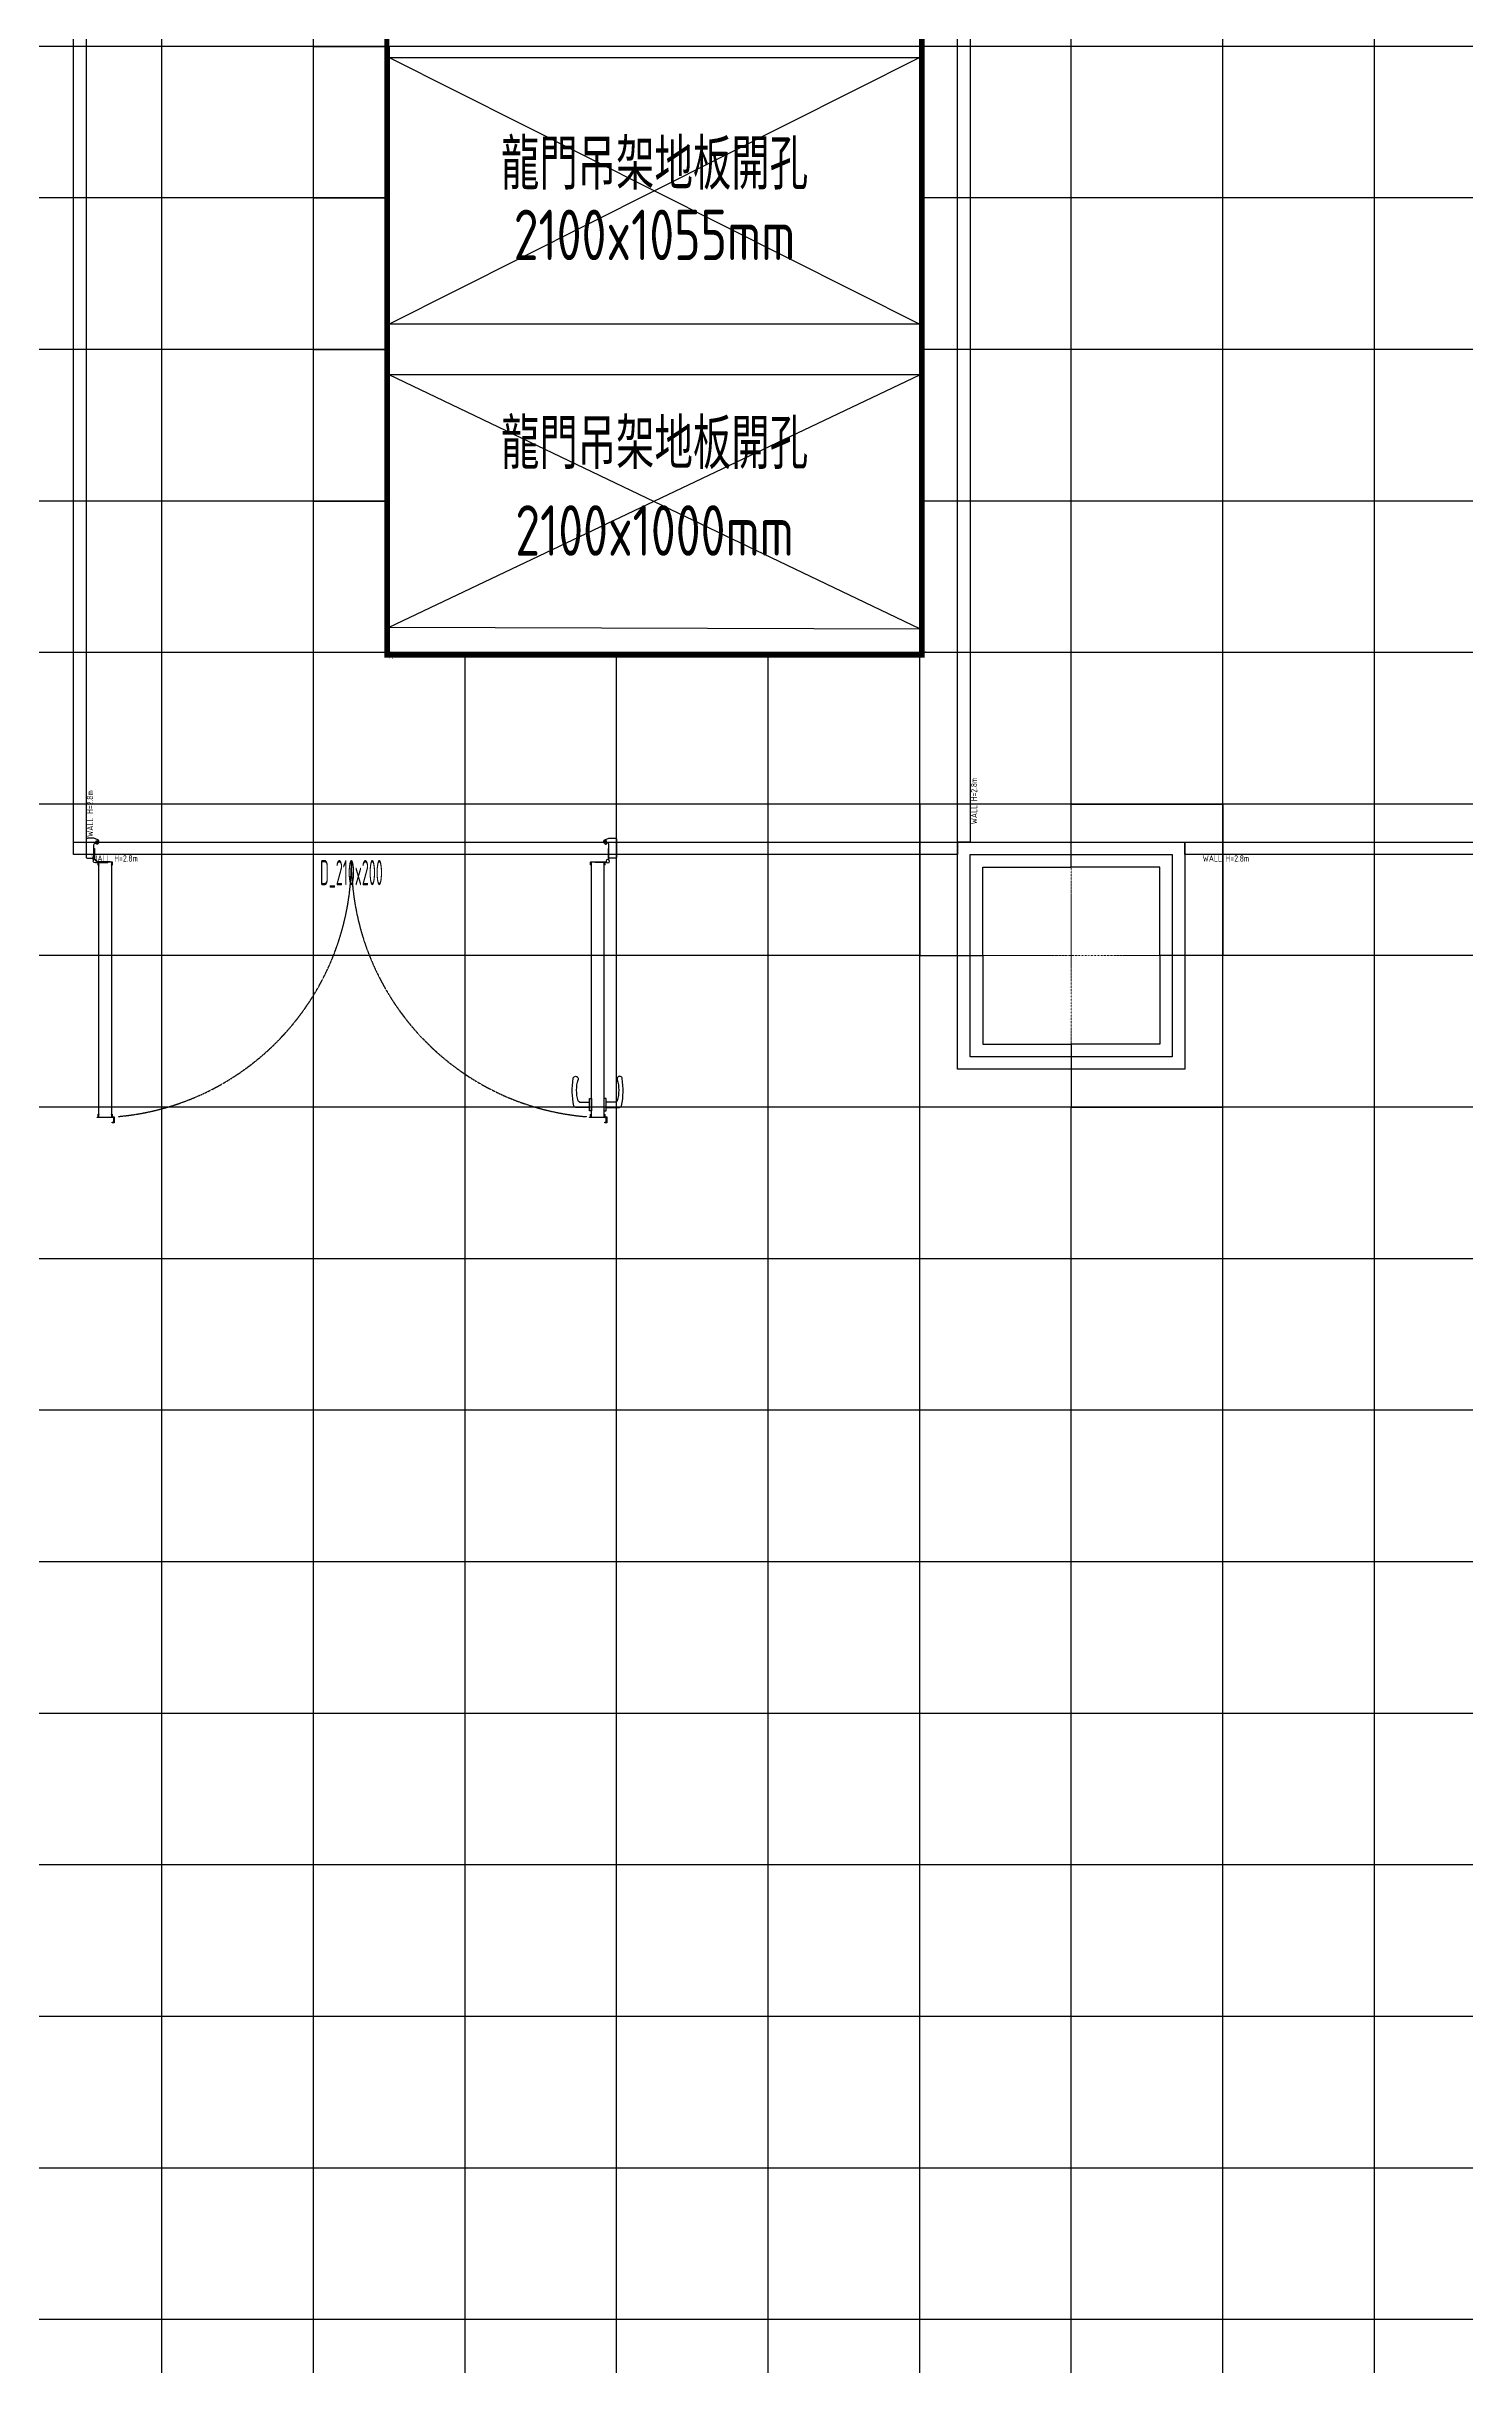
# Model space of a CAD drawing. Extents: x -32000 to 290600, y -96057 to 131250.
# Drawn here: x 197542 to 203161, y 69418 to 78600 of the extents above; entities that cross this region are included whole.
import ezdxf
from ezdxf.enums import TextEntityAlignment as Align

# ---------------------------------------------------------------- set-up
doc = ezdxf.new("R2010")
doc.units = 0
doc.linetypes.add('H12PL3$0$JJP_三點線', pattern=[0.9, 0.3, -0.15, 0, -0.15, 0, -0.15, 0, -0.15])
doc.linetypes.add('XFDP30$0$HIDDEN', pattern=[0.3, 0.2, -0.1])
for name, color, linetype in [('H12PL3$0$S-COL', 252, 'Continuous'), ('H12PL3$0$S-GRID', 252, 'Continuous'), ('XFDP30$0$A-Door (50K)', 9, 'Continuous'), ('XFDP30$0$A-Floor Opening', 9, 'Continuous'), ('XFDP30$0$A-W-P1S (50K)', 9, 'Continuous'), ('XFDP30$0$A-W-P2D_H-2.8m (50K)', 9, 'Continuous'), ('XFDR30-50K$0$A-R-Plan', 9, 'Continuous'), ('XFDR30-50K$0$A-R-Plan (50K_Abnormal)', 9, 'Continuous'), ('XFDR30-50K$0$A-Safety', 9, 'XFDR30-50K$0$FENCELINE-1')]:
    doc.layers.add(name, color=color, linetype=linetype)
doc.styles.add('XFDP30$0$AA-TXT', font='isocp.shx', dxfattribs={"width": 0.8, "bigfont": 'china.shx'})
doc.styles.add('XFDR30-50K$0$AA-TXT', font='isocp.shx', dxfattribs={"bigfont": 'chineset.shx'})
doc.linetypes.add('XFDR30-50K$0$FENCELINE-1', pattern='A,0.25,-0.1,[133,ltypeshp.shx,S=0.1,R=0,X=-0.1,Y=0],-0.1,0.19', length=0.64)

# ---------------------------------------------------------------- blocks, each defined once
blk = doc.blocks.new('*U188')
blk.add_lwpolyline([(0, 0), (0, 3.775), (0.05, 3.775), (0.05, 0)], close=True)
at = {"color": 15, "style": 'XFDP30$0$AA-TXT', "width": 0.8}
for tag, p in [('編號', (0.035, 0.07)), ('高度', (0.065, 0.07))]:
    blk.add_attdef(tag, text='', height=0.025, rotation=90, dxfattribs=at).set_placement(p, align=Align.MIDDLE_LEFT)
blk = doc.blocks.new('*U187')
blk.add_lwpolyline([(0, 0), (0, 3.5), (0.05, 3.5), (0.05, 0)], close=True)
at = {"color": 15, "style": 'XFDP30$0$AA-TXT', "width": 0.8}
for tag, p in [('編號', (0.035, 0.07)), ('高度', (0.065, 0.07))]:
    blk.add_attdef(tag, text='', height=0.025, rotation=90, dxfattribs=at).set_placement(p, align=Align.MIDDLE_LEFT)
blk = doc.blocks.new('XFDP30$0$Door-D210')
for p, q in [((10, 104), (10.8, 104)), ((10, 99.1), (10, 104)), ((10.8, 104), (10.8, 99.1)), ((10.8, 102.65), (14.8, 102.65)), ((14.8, 102.65), (16.19, 102.59)), ((10.8, 99.1), (10, 99.1)), ((14.76, 100.45), (10.8, 100.45))]:
    blk.add_line(p, q)
for points in [[(4.2, 102.65), (0.2, 102.65), (-1.19, 102.59, 0.327495), (-1.98, 101.91, 0.089847), (-2.2, 91.17, 1.144881), (-0.27, 91.61, -0.137079), (-0.27, 99.93, -0.349357), (0.24, 100.45), (4.2, 100.45)], [(4.11, 106.6), (4.11, 108.43), (4.11, 106.6), (10.71, 106.6), (10.71, 106.45), (10.28, 106.45), (10.28, 105.38, -0.414214), (10.15, 105.26), (10.03, 105.26), (10.03, 105.38), (10.13, 105.38), (10.13, 106.36), (10, 106.36), (10, 5.54), (10.13, 5.54), (10.13, 6.52), (10.03, 6.52), (10.03, 6.64), (10.15, 6.64, -0.414214), (10.28, 6.52), (10.28, 5.42, -0.414214), (10.15, 5.3), (4.85, 5.3, -0.414214), (4.73, 5.42), (4.73, 6.52, -0.414214), (4.85, 6.64), (4.97, 6.64), (4.97, 6.52), (4.87, 6.52), (4.87, 5.54), (5, 5.54), (5, 106.36), (4.87, 106.36), (4.87, 105.38), (4.97, 105.38), (4.97, 105.26), (4.85, 105.26, -0.414214), (4.73, 105.38), (4.73, 106.36), (3.93, 106.36, -0.414214), (3.87, 106.42), (3.87, 108.61, -0.414214), (3.93, 108.67), (4.72, 108.67), (4.72, 108.43), (4.11, 108.43)], [(199.11, 106.6), (199.11, 108.43), (199.11, 106.6), (205.71, 106.6), (205.71, 106.45), (205.27, 106.45), (205.27, 105.38, -0.414214), (205.15, 105.26), (205.03, 105.26), (205.03, 105.38), (205.13, 105.38), (205.13, 106.36), (205, 106.36), (205, 5.54), (205.13, 5.54), (205.13, 6.52), (205.03, 6.52), (205.03, 6.64), (205.15, 6.64, -0.414214), (205.27, 6.52), (205.27, 5.42, -0.414214), (205.15, 5.3), (199.85, 5.3, -0.414214), (199.72, 5.42), (199.72, 6.52, -0.414214), (199.85, 6.64), (199.97, 6.64), (199.97, 6.52), (199.87, 6.52), (199.87, 5.54), (200, 5.54), (200, 106.36), (199.87, 106.36), (199.87, 105.38), (199.97, 105.38), (199.97, 105.26), (199.85, 105.26, -0.414214), (199.72, 105.38), (199.72, 106.36), (198.93, 106.36, -0.414214), (198.87, 106.42), (198.87, 108.61, -0.414214), (198.93, 108.67), (199.72, 108.67), (199.72, 108.43), (199.11, 108.43)], [(4.73, -2.07, 0.306748), (4.46, -1.68), (4.14, -1.68, 0.306748), (3.87, -2.07), (3.98, -2.07, -0.414214), (4.09, -2.18), (4.09, -2.2), (3.96, -2.2), (3.96, -2.93), (4.63, -2.93), (4.63, -2.2), (4.51, -2.2), (4.51, -2.18, -0.414214), (4.62, -2.07), (4.73, -2.07), (4.8, -2.07, -0.414214), (5, -2.27), (5, -2.94, -0.320245), (4.66, -3.41), (3.05, -3.96), (0.6, -3.96, -0.414214), (0, -3.37), (0, 3.37, -0.414214), (0.6, 3.96), (3.05, 3.96), (3.05, 0), (3.05, -1.41, 0.414214), (3.71, -2.07), (3.86, -2.07)], [(205.27, -2.07, -0.306748), (205.54, -1.68), (205.86, -1.68, -0.306748), (206.13, -2.07), (206.02, -2.07, 0.414214), (205.91, -2.18), (205.91, -2.2), (206.04, -2.2), (206.04, -2.93), (205.37, -2.93), (205.37, -2.2), (205.49, -2.2), (205.49, -2.18, 0.414214), (205.38, -2.07), (205.27, -2.07), (205.2, -2.07, 0.414214), (205, -2.27), (205, -2.94, 0.320245), (205.34, -3.41), (206.95, -3.96), (209.4, -3.96, 0.414214), (210, -3.37), (210, 3.37, 0.414214), (209.4, 3.96), (206.95, 3.96), (206.95, 0), (206.95, -1.41, -0.414214), (206.29, -2.07), (206.14, -2.07)]]:
    blk.add_lwpolyline(points, format="xyb")
blk.add_lwpolyline([(5, 99.1), (5, 104), (4.2, 104), (4.2, 99.1)], close=True)
at = {"ltscale": 500}
for points in [[(3.3, 0.06), (3.3, 4.56), (3.05, 4.56), (3.05, 0.06)], [(8.53, 5.3), (4.03, 5.3), (4.03, 5.55), (8.53, 5.55)], [(201.47, 5.3), (205.97, 5.3), (205.97, 5.55), (201.47, 5.55)], [(206.7, 0.06), (206.7, 4.56), (206.95, 4.56), (206.95, 0.06)]]:
    blk.add_lwpolyline(points, close=True, dxfattribs=at)
at = {"linetype": 'XFDP30$0$HIDDEN', "ltscale": 0.1}
for centre, start, end in [((3.5, 5.1), 0, 85.2787), ((206.5, 5.1), 95.14529, 180)]:
    blk.add_arc(centre, 101.5, start, end, dxfattribs=at)
at = {"extrusion": (0, 0, -1)}
for centre, major_axis, start_param, end_param in [((16.12, 101.71), (-0.624, 0.624), 0.866962, 2.13291), ((-12.54, 95.92), (21.29, 21.29), 0.585307, 0.943734), ((14.69, 99.86), (-0.417, 0.417), 0.901482, 2.245889), ((0.39, 95.78), (10.93, 10.93), 0.51383, 1.058752), ((16.21, 91.26), (0.707, 0.707), 0.872811, 4.284184)]:
    blk.add_ellipse(centre, major_axis=major_axis, ratio=1, start_param=start_param, end_param=end_param, dxfattribs=at)
at = {"ltscale": 500, "extrusion": (0, 0, -1)}
blk.add_ellipse((3.5, 5.1), major_axis=(0.495, 0.495), ratio=1, start_param=3.926991, end_param=10.210176, dxfattribs=at)
at = {"ltscale": 500}
blk.add_ellipse((206.5, 5.1), major_axis=(-0.495, 0.495), ratio=1, start_param=3.926991, end_param=10.210176, dxfattribs=at)
at = {"color": 9, "style": 'XFDP30$0$AA-TXT', "width": 0.45}
blk.add_attdef('210X000', text='', height=10, dxfattribs=at).set_placement((105, 10.1), align=Align.MIDDLE)
blk = doc.blocks.new('*U189')
blk.add_lwpolyline([(0, 0), (0, 3.725), (0.05, 3.725), (0.05, 0)], close=True)
at = {"color": 15, "style": 'XFDP30$0$AA-TXT', "width": 0.8}
for tag, p in [('編號', (0.035, 0.07)), ('高度', (0.065, 0.07))]:
    blk.add_attdef(tag, text='', height=0.025, rotation=90, dxfattribs=at).set_placement(p, align=Align.MIDDLE_LEFT)
blk = doc.blocks.new('*U184')
blk.add_lwpolyline([(0, 0), (0, 7.5), (0.05, 7.5), (0.05, 0)], close=True)
at = {"color": 15, "style": 'XFDP30$0$AA-TXT', "width": 0.8}
for tag, p in [('編號', (0.035, 0.07)), ('高度', (0.065, 0.07))]:
    blk.add_attdef(tag, text='', height=0.025, rotation=90, dxfattribs=at).set_placement(p, align=Align.MIDDLE_LEFT)
blk = doc.blocks.new('XFDP30')
at = {"layer": 'XFDP30$0$A-Floor Opening'}
for p, q in [((201000, 78555.6), (198900, 77500)), ((198900, 78555.6), (201000, 77500)), ((201000, 76294.4, 0), (198900, 77300)), ((198900, 76300), (201000, 77300))]:
    blk.add_line(p, q, dxfattribs=at)
for points in [[(198900, 78555.6), (201000, 78555.6), (201000, 77500), (198900, 77500)], [(198900, 76300), (201000, 76294.4), (201000, 77300), (198900, 77300)]]:
    blk.add_lwpolyline(points, close=True, dxfattribs=at)
at = {"layer": 'XFDP30$0$A-W-P1S (50K)'}
for points in [[(201150, 75450), (202050, 75450), (202050, 74550), (201150, 74550)], [(201200, 75400), (202000, 75400), (202000, 74600), (201200, 74600)]]:
    blk.add_lwpolyline(points, close=True, dxfattribs=at)
at = {"layer": 'XFDP30$0$A-Door (50K)'}
ref = blk.add_blockref('XFDP30$0$Door-D210', (199800, 75425), dxfattribs=dict(at, xscale=10, yscale=10, zscale=10, rotation=180))
ref.add_attrib('210X000', 'D_210x200', dxfattribs={"layer": '0', "color": 9, "height": 100, "rotation": 180, "style": 'XFDP30$0$AA-TXT', "text_generation_flag": 6, "width": 0.45}).set_placement((198750, 75324), align=Align.MIDDLE)
at = {"layer": 'XFDP30$0$A-W-P2D_H-2.8m (50K)'}
ref = blk.add_blockref('*U188', (197650, 75400), dxfattribs=dict(at, xscale=1000, yscale=1000, zscale=1000))
ref.add_attrib('高度', 'WALL H=2.8m', dxfattribs={"layer": '0', "color": 15, "height": 25, "rotation": 90, "style": 'XFDP30$0$AA-TXT', "width": 0.8}).set_placement((197715, 75470), align=Align.MIDDLE_LEFT)
ref = blk.add_blockref('*U189', (201150, 75450), dxfattribs=dict(at, xscale=1000, yscale=1000, zscale=1000))
ref.add_attrib('高度', 'WALL H=2.8m', dxfattribs={"layer": '0', "color": 15, "height": 25, "rotation": 90, "style": 'XFDP30$0$AA-TXT', "width": 0.8}).set_placement((201215, 75520), align=Align.MIDDLE_LEFT)
ref = blk.add_blockref('*U187', (197650, 75450), dxfattribs=dict(at, xscale=1000, yscale=1000, zscale=1000, rotation=270))
ref.add_attrib('高度', 'WALL H=2.8m', dxfattribs={"layer": '0', "color": 15, "height": 25, "style": 'XFDP30$0$AA-TXT', "width": 0.8}).set_placement((197720, 75385), align=Align.MIDDLE_LEFT)
ref = blk.add_blockref('*U184', (202050, 75450), dxfattribs=dict(at, xscale=1000, yscale=1000, zscale=1000, rotation=270))
ref.add_attrib('高度', 'WALL H=2.8m', dxfattribs={"layer": '0', "color": 15, "height": 25, "style": 'XFDP30$0$AA-TXT', "width": 0.8}).set_placement((202120, 75385), align=Align.MIDDLE_LEFT)
at = {"layer": 'XFDP30$0$A-Floor Opening', "style": 'XFDP30$0$AA-TXT', "width": 0.8}
for s, p in [('龍門吊架地板開孔', (199950, 78133)), ('2100x1055mm', (199950, 77853.7)), ('龍門吊架地板開孔', (199950, 77026.6)), ('2100x1000mm', (199950, 76683.3))]:
    blk.add_text(s, height=200, dxfattribs=at).set_placement(p, align=Align.MIDDLE_CENTER)
blk = doc.blocks.new('H12PL3')
at = {"layer": 'H12PL3$0$S-COL', "lineweight": 0, "flags": 128}
blk.add_lwpolyline([(201250, 74650), (201950, 74650), (201950, 75350), (201250, 75350)], close=True, dxfattribs=at)
at = {"layer": 'H12PL3$0$S-GRID', "linetype": 'H12PL3$0$JJP_三點線', "lineweight": 0}
for p, q in [((201600, 128250), (201600, -28000)), ((-29000, 75000), (289600, 75000))]:
    blk.add_line(p, q, dxfattribs=at)
blk.add_blockref('XFDP30', (0, 0))
blk = doc.blocks.new('*U223')
at = {"ltscale": 0.5, "const_width": 0.5}
blk.add_lwpolyline([(0, 0), (0, 61)], dxfattribs=at)
at = {"color": 1, "style": 'XFDR30-50K$0$AA-TXT', "width": 0.8}
for tag, p in [('NO.', (0.08, 0.07)), ('高度(H) m', (0.23, 0.07))]:
    blk.add_attdef(tag, text='', height=0.1, rotation=90, dxfattribs=at).set_placement(p, align=Align.MIDDLE_LEFT)
blk = doc.blocks.new('*U225')
at = {"ltscale": 0.5, "const_width": 0.5}
blk.add_lwpolyline([(0, 0), (0, 53.5)], dxfattribs=at)
at = {"color": 1, "style": 'XFDR30-50K$0$AA-TXT', "width": 0.8}
for tag, p in [('NO.', (0.08, 0.07)), ('高度(H) m', (0.23, 0.07))]:
    blk.add_attdef(tag, text='', height=0.1, rotation=90, dxfattribs=at).set_placement(p, align=Align.MIDDLE_LEFT)
blk = doc.blocks.new('XFDR30-50K')
at = {"layer": 'XFDR30-50K$0$A-R-Plan'}
for p, q in [((198000, 75, 0), (198000, 89925, 0)), ((198600, 75, 0), (198600, 89925, 0)), ((201000, 75, 0), (201000, 89925, 0)), ((202200, 15000, 0), (202200, 89925, 0)), ((202800, 15000, 0), (202800, 89925, 0)), ((201600, 75600), (201600, 89600, 0)), ((243101, 78600), (174600, 78600)), ((198600, 78000, 0), (174600, 78000)), ((243101, 78000), (201000, 78000)), ((198600, 77400), (174600, 77400)), ((243101, 77400), (201000, 77400)), ((198600, 76800, 0), (174600, 76800)), ((243101, 76800), (201000, 76800)), ((243101, 76200), (174600, 76200)), ((199200, 75, 0), (199200, 76200, 0)), ((199800, 75, 0), (199800, 76200, 0)), ((200400, 75, 0), (200400, 76200, 0)), ((243101, 75600), (174600, 75600)), ((201000, 75000), (174600, 75000)), ((209400, 75000, 0), (202200, 75000, 0)), ((243101, 74400), (174600, 74400)), ((201600, 15600), (201600, 74400)), ((243101, 73800), (174600, 73800)), ((243101, 73200), (174600, 73200)), ((243101, 72600), (174600, 72600)), ((243101, 72000), (174600, 72000)), ((243101, 71400), (174600, 71400)), ((243101, 70800), (174600, 70800)), ((243101, 70200), (174600, 70200)), ((243101, 69600), (174600, 69600))]:
    blk.add_line(p, q, dxfattribs=at)
at = {"layer": 'XFDR30-50K$0$A-R-Plan (50K_Abnormal)', "elevation": 0}
for points in [[(198600, 78600), (198900, 78600), (198900, 78000), (198600, 78000)], [(198600, 78000), (198900, 78000), (198900, 77400), (198600, 77400)], [(198600, 77400), (198900, 77400), (198900, 76800), (198600, 76800)], [(198600, 76800), (198900, 76800), (198900, 76200), (198600, 76200)], [(201600, 75600), (201000, 75600), (201000, 75000), (201250, 75000), (201250, 75350), (201600, 75350)], [(201600, 75600), (202200, 75600), (202200, 75000), (201950, 75000), (201950, 75350), (201600, 75350)], [(201600, 74400), (201000, 74400), (201000, 75000), (201250, 75000), (201250, 74650), (201600, 74650)], [(201600, 74400), (202200, 74400), (202200, 75000), (201950, 75000), (201950, 74650), (201600, 74650)]]:
    blk.add_lwpolyline(points, close=True, dxfattribs=at)
at = {"layer": 'XFDR30-50K$0$A-Safety'}
ref = blk.add_blockref('*U223', (198890, 76190, 0), dxfattribs=dict(at, xscale=40, yscale=40, zscale=40))
ref.add_attrib('高度(H) m', 'H=1.2m', dxfattribs={"layer": '0', "color": 1, "height": 4, "rotation": 90, "style": 'XFDR30-50K$0$AA-TXT', "width": 0.8}).set_placement((198902.7, 76192.8, 0), align=Align.MIDDLE_LEFT)
ref = blk.add_blockref('*U223', (201010, 76190), dxfattribs=dict(at, xscale=40, yscale=40, zscale=40))
ref.add_attrib('高度(H) m', 'H=1.2m', dxfattribs={"layer": '0', "color": 1, "height": 4, "rotation": 90, "style": 'XFDR30-50K$0$AA-TXT', "width": 0.8}).set_placement((201022.7, 76192.8), align=Align.MIDDLE_LEFT)
ref = blk.add_blockref('*U225', (198880, 76190, 0), dxfattribs=dict(at, xscale=40, yscale=40, zscale=40, rotation=270))
ref.add_attrib('高度(H) m', 'H=1.2m', dxfattribs={"layer": '0', "color": 1, "height": 4, "style": 'XFDR30-50K$0$AA-TXT', "width": 0.8}).set_placement((198901.4, 76177.3, 0), align=Align.MIDDLE_LEFT)

msp = doc.modelspace()

# ---------------------------------------------------------------- block references
for name in ['H12PL3', 'XFDR30-50K']:
    msp.add_blockref(name, (0, 0))

doc.saveas('drawing.dxf')
